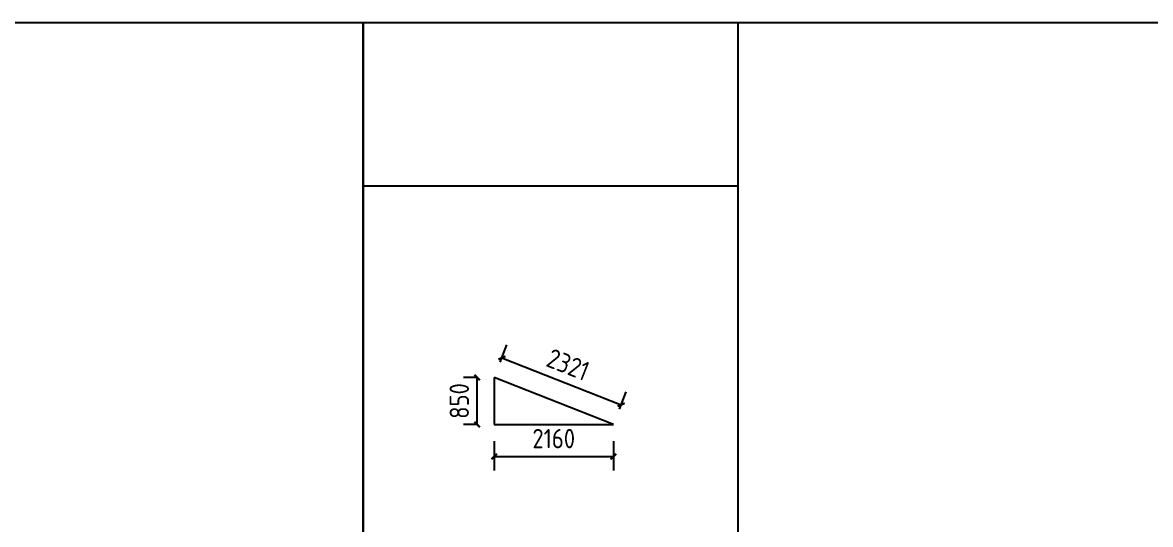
# Model space of a CAD drawing. Extents: x 102162 to 621267, y -39398 to 328893.
# Drawn here: x 363292 to 383723, y 98508 to 107602 of the extents above; entities that cross this region are included whole.
import ezdxf

# ---------------------------------------------------------------- set-up
doc = ezdxf.new("R2010")
doc.units = 0
doc.header["$LTSCALE"] = 1000
doc.header["$MEASUREMENT"] = 0
doc.styles.get("Standard").update_dxf_attribs({"font": 'gbenor.shx', "bigfont": 'gbcbig.shx'})
doc.dimstyles.get("Standard").update_dxf_attribs({"dimscale": 100, "dimtxt": 3.5, "dimasz": 1, "dimexe": 2.5, "dimexo": 3, "dimgap": 1.5, "dimtad": 1, "dimdec": 0, "dimzin": 0, "dimdsep": 46, "dimtxsty": 'Standard', "dimblk": 'ARCHTICK', "dimcen": 0.09, "dimadec": 0, "dimazin": 0, "dimtfac": 1, "dimtdec": 0, "dimtix": 1, "dimtmove": 2, "dimatfit": 3, "dimfxl": 1, "dimtolj": 1, "dimtzin": 0, "dimarcsym": 0})

# ---------------------------------------------------------------- blocks, each defined once
blk = doc.blocks.new('_ArchTick')
at = {"color": 0, "linetype": 'ByBlock', "const_width": 0.4}
blk.add_lwpolyline([(-0.5, -0.5), (0.5, 0.5)], dxfattribs=at)
blk = doc.blocks.new('*D3168')
at = {"color": 0, "lineweight": -2}
for p, q in [((371534, 101169), (371278, 101169)), ((371528, 100319), (371528, 101169)), ((371534, 100319), (371278, 100319))]:
    blk.add_line(p, q, dxfattribs=at)
at = {"layer": 'Defpoints', "color": 0}
for p in [(371528, 101169), (371834, 101169), (371834, 100319)]:
    blk.add_point(p, dxfattribs=at)
at = {"color": 0, "lineweight": -2, "xscale": 100, "yscale": 100, "zscale": 100}
for p, rotation in [((371528, 101169), 90), ((371528, 100319), 270)]:
    blk.add_blockref('_ArchTick', p, dxfattribs=dict(at, rotation=rotation))
at = {"color": 0, "insert": (371203, 100744), "char_height": 350, "attachment_point": 5, "rotation": 90}
blk.add_mtext('\\A1;850', dxfattribs=at)
blk = doc.blocks.new('*D3169')
at = {"color": 0, "lineweight": -2}
for p, q in [((371834, 100019), (371834, 99488)), ((373994, 100019), (373994, 99488)), ((371834, 99738), (373994, 99738))]:
    blk.add_line(p, q, dxfattribs=at)
at = {"layer": 'Defpoints', "color": 0}
for p in [(371834, 100319), (373994, 100319), (373994, 99738)]:
    blk.add_point(p, dxfattribs=at)
at = {"color": 0, "lineweight": -2, "xscale": 100, "yscale": 100, "zscale": 100, "rotation": 180}
blk.add_blockref('_ArchTick', (371834, 99738), dxfattribs=at)
at = {"color": 0, "lineweight": -2, "xscale": 100, "yscale": 100, "zscale": 100}
blk.add_blockref('_ArchTick', (373994, 99738), dxfattribs=at)
at = {"color": 0, "insert": (372914, 100063), "char_height": 350, "attachment_point": 5}
blk.add_mtext('\\A1;2160', dxfattribs=at)
blk = doc.blocks.new('*D3170')
at = {"color": 0, "lineweight": -2}
for p, q in [((371944, 101448), (372066, 101760)), ((371975, 101527), (374135, 100677)), ((374104, 100598), (374226, 100910))]:
    blk.add_line(p, q, dxfattribs=at)
at = {"layer": 'Defpoints', "color": 0}
for p in [(371834, 101169), (374135, 100677), (373994, 100319)]:
    blk.add_point(p, dxfattribs=at)
at = {"color": 0, "lineweight": -2, "xscale": 100, "yscale": 100, "zscale": 100}
for p, rotation in [((371975, 101527), 158.519443524966), ((374135, 100677), 338.5194435249659)]:
    blk.add_blockref('_ArchTick', p, dxfattribs=dict(at, rotation=rotation))
at = {"color": 0, "insert": (373174, 101405), "char_height": 350, "attachment_point": 5, "rotation": 338.5194}
blk.add_mtext('\\A1;2321', dxfattribs=at)

msp = doc.modelspace()

# ---------------------------------------------------------------- linework, layer by layer
for p, q in [((371833.7, 101168.9), (371833.7, 100318.9)), ((373993.7, 100318.9), (371833.7, 101168.9)), ((371833.7, 100318.9), (373993.7, 100318.9))]:
    msp.add_line(p, q)
for points in [[(295211.7, 107601.7), (369461.7, 107601.7), (369461.7, 55101.7), (295211.7, 55101.7)], [(369461.7, 107601.7), (444332.8, 107601.7), (444332.8, 86171.9), (369461.7, 86171.9)], [(369461.7, 107601.7), (376248.4, 107601.7), (376248.4, 86171.9), (369461.7, 86171.9)], [(369461.7, 107601.7), (376248.4, 107601.7), (376248.4, 104637), (369461.7, 104637)]]:
    msp.add_lwpolyline(points, close=True)

# ---------------------------------------------------------------- dimensions: what is measured, and where the dimension line sits
for p1, p2, distance, picture, middle in [((371833.7, 101168.9), (373993.7, 100318.9), 384.9, '*D3170', (373173.7, 101404.5)), ((371833.7, 100318.9), (371833.7, 101168.9), 305.7, '*D3168', (371203, 100743.9)), ((371833.7, 100318.9), (373993.7, 100318.9), -580.4, '*D3169', (372913.7, 100063.5))]:
    dim = msp.add_aligned_dim(p1=p1, p2=p2, distance=distance, dimstyle='Standard')
    dim.commit()
    dim.dimension.update_dxf_attribs({"geometry": picture, "text_midpoint": middle})

doc.saveas('drawing.dxf')
